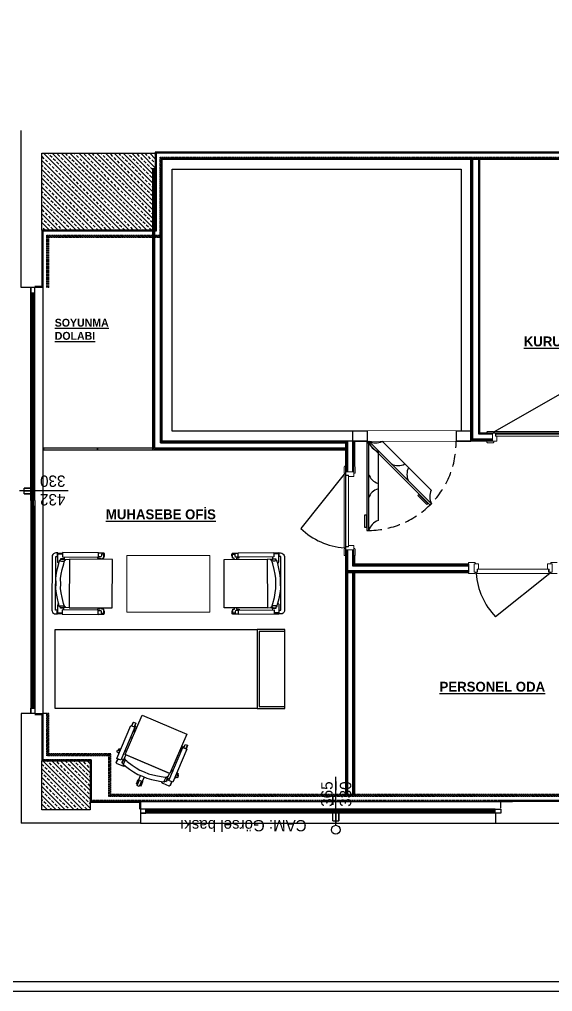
# Model space of a CAD drawing. Header units: millimetres. Extents: x 6517 to 10548, y -1828 to 1073.
# Drawn here: x 7500 to 8040, y -1828 to -842 of the extents above; entities that cross this region are included whole.
import ezdxf

# ---------------------------------------------------------------- set-up
doc = ezdxf.new("R2010")
doc.units = ezdxf.units.MM
doc.set_wipeout_variables(frame=1)
for name, pattern in [('BORDER', [1.75, 0.5, -0.25, 0.5, -0.25, 0, -0.25]), ('CABLE CONTAIN', [0]), ('CABLE GROUND', [0]), ('DASHED', [19.05, 12.7, -6.35])]:
    doc.linetypes.add(name, pattern=pattern)
for name, color, linetype in [('Cember', 7, 'Continuous'), ('Cizgi', 7, 'Continuous'), ('furniture', 231, 'Continuous'), ('Giydirme_Cephe', 7, 'Continuous'), ('iNCE', 8, 'Continuous'), ('Kıtc-002 Çizgi', 7, 'Continuous'), ('Kıtc-014 Elk Tes İşaretler', 1, 'Continuous'), ('Kıtc-025 Antet', 7, 'Continuous'), ('Kıtc-034 Soğuk Oda', 1, 'Continuous'), ('YAZI', 7, 'Continuous')]:
    doc.layers.add(name, color=color, linetype=linetype)
doc.layers.add('gmg-dograma', color=35, linetype='Continuous', lineweight=15)
doc.styles.get("Standard").update_dxf_attribs({"font": 'stylu.ttf', "height": 10})

# ---------------------------------------------------------------- blocks, each defined once
blk = doc.blocks.new('V_CH_AURA_S_CANTILEV')
at = {"linetype": 'Continuous'}
for p, q in [((2.22, 59.9), (2.02, 58.78)), ((2.74, 60.9), (2.22, 59.9)), ((3.51, 61.67), (2.74, 60.9)), ((4.65, 62.25), (3.51, 61.67)), ((5.75, 62.43), (4.65, 62.25)), ((60.23, 62.4), (5.75, 62.43)), ((61.28, 62.21), (60.23, 62.4)), ((62.28, 61.69), (61.28, 62.21)), ((63.07, 60.92), (62.28, 61.69)), ((63.63, 59.81), (63.07, 60.92)), ((63.81, 58.64), (63.63, 59.81)), ((1.65, 51.86), (1.65, 15.51)), ((6.05, 51.86), (1.65, 51.86)), ((1.98, 51.86), (2, 56.57)), ((2.02, 58.78), (2, 56.51)), ((2, 56.57), (2.32, 56.83)), ((2.32, 56.83), (2.87, 56.96)), ((2.87, 56.96), (4.86, 56.96)), ((3.03, 55.79), (3, 55.73)), ((3, 55.73), (3, 52.57)), ((3, 52.57), (3.29, 51.91)), ((3.29, 56.41), (3.03, 55.79)), ((4, 56.7), (3.29, 56.41)), ((10.65, 56.7), (4, 56.7)), ((4.86, 56.96), (5.4, 56.84)), ((5.4, 56.84), (5.7, 56.66)), ((5.7, 58.7), (5.82, 58.72)), ((5.7, 58.55), (5.7, 58.7)), ((5.7, 56.75), (5.7, 58.55)), ((5.82, 58.72), (59.95, 58.72)), ((6.05, 50.3), (6, 50.3)), ((6, 50.3), (7.9, 50.3)), ((6.05, 15.51), (6.05, 51.86)), ((7.9, 50.3), (7.9, 53.8)), ((7.9, 53.8), (8.12, 53.8)), ((8.11, 52.35), (8.11, 52.86)), ((8.11, 52.86), (8.28, 52.86)), ((8.36, 50.83), (8.11, 52.35)), ((8.28, 52.86), (8.12, 53.8)), ((8.12, 53.8), (8.91, 53.8)), ((8.4, 50.63), (8.36, 50.83)), ((8.4, 44.93), (8.4, 50.63)), ((8.4, 50.59), (8.47, 50.33)), ((8.47, 50.33), (8.57, 50.19)), ((8.57, 50.19), (8.71, 50.19)), ((8.71, 50.19), (8.76, 49.86)), ((8.76, 49.86), (8.8, 49.6)), ((8.8, 49.6), (8.85, 49.29)), ((8.85, 49.29), (8.88, 49.14)), ((8.91, 53.8), (8.93, 54)), ((8.93, 54), (9.25, 54)), ((9.25, 54), (9.62, 54.78)), ((9.33, 49.13), (9.36, 49.28)), ((9.36, 49.28), (9.48, 49.49)), ((9.48, 49.49), (9.59, 49.68)), ((9.59, 49.68), (9.64, 49.8)), ((9.62, 54.78), (9.7, 54.87)), ((9.64, 49.8), (9.74, 49.83)), ((9.7, 54.87), (9.83, 54.9)), ((9.74, 49.83), (9.87, 49.81)), ((9.83, 54.9), (11.81, 55.36)), ((9.87, 49.81), (10.01, 49.71)), ((10.01, 49.71), (10.06, 49.7)), ((10.06, 49.7), (11.75, 50.24)), ((11.81, 56.42), (10.65, 56.7)), ((11.75, 50.24), (12.6, 50.51)), ((12.83, 55.63), (11.81, 56.42)), ((11.81, 55.36), (12.83, 55.63)), ((12.6, 50.51), (18.66, 52.14)), ((12.83, 55.63), (17.6, 56.85)), ((17.6, 56.85), (22.6, 57.84)), ((18.66, 52.14), (23.38, 53.07)), ((22.6, 57.84), (27.6, 58.5)), ((23.38, 53.07), (27.83, 53.65)), ((27.6, 58.5), (33.3, 58.33)), ((27.83, 53.65), (32.34, 53.51)), ((32.34, 53.51), (37.97, 53.65)), ((33.3, 58.33), (38.2, 58.5)), ((37.97, 53.65), (42.42, 53.07)), ((38.2, 58.5), (43.2, 57.84)), ((42.42, 53.07), (47.14, 52.14)), ((43.2, 57.84), (48.2, 56.85)), ((47.14, 52.14), (52.96, 50.58)), ((48.2, 56.85), (52.97, 55.63)), ((52.96, 50.58), (55.73, 49.7)), ((52.97, 55.63), (53.99, 56.42)), ((52.97, 55.63), (55.97, 54.9)), ((53.99, 56.42), (55.15, 56.7)), ((55.15, 56.7), (61.8, 56.7)), ((55.73, 49.7), (55.93, 49.81)), ((55.93, 49.81), (56.06, 49.83)), ((55.97, 54.9), (56.1, 54.87)), ((56.06, 49.83), (56.16, 49.8)), ((56.1, 54.87), (56.18, 54.78)), ((56.16, 49.8), (56.21, 49.68)), ((56.18, 54.78), (56.55, 54)), ((56.21, 49.68), (56.31, 49.49)), ((56.31, 49.49), (56.44, 49.28)), ((56.44, 49.28), (56.47, 49.13)), ((56.55, 54), (56.87, 54)), ((56.87, 54), (56.89, 53.8)), ((56.89, 53.8), (57.68, 53.8)), ((56.92, 49.14), (57, 49.6)), ((57, 49.6), (57.04, 49.86)), ((57.04, 49.86), (57.09, 50.19)), ((57.09, 50.19), (57.23, 50.19)), ((57.23, 50.19), (57.32, 50.33)), ((57.32, 50.33), (57.4, 50.59)), ((57.69, 52.35), (57.4, 50.59)), ((57.4, 50.59), (57.4, 44.93)), ((57.68, 53.8), (57.52, 52.86)), ((57.52, 52.86), (57.69, 52.86)), ((57.9, 53.8), (57.68, 53.8)), ((57.69, 52.86), (57.69, 52.35)), ((57.9, 50.3), (57.9, 53.8)), ((59.75, 50.3), (57.9, 50.3)), ((64.15, 51.86), (59.75, 51.86)), ((59.75, 51.86), (59.75, 15.51)), ((59.95, 58.72), (60.07, 58.7)), ((60.07, 58.7), (60.1, 58.64)), ((60.1, 58.64), (60.13, 56.67)), ((60.28, 56.73), (60.48, 56.88)), ((60.48, 56.88), (61, 56.97)), ((61, 56.97), (62.87, 56.97)), ((61.8, 56.7), (62.51, 56.41)), ((62.51, 56.41), (62.77, 55.79)), ((62.8, 52.57), (62.51, 51.91)), ((62.77, 55.79), (62.8, 55.68)), ((62.8, 55.68), (62.8, 52.57)), ((62.87, 56.97), (63.43, 56.87)), ((63.43, 56.87), (63.8, 56.54)), ((63.8, 56.54), (63.76, 51.86)), ((63.8, 56.54), (63.81, 58.64)), ((64.15, 15.51), (64.15, 51.86)), ((57.51, 44.93), (8.3, 44.93)), ((8.3, 44.93), (8.3, 1.3)), ((57.4, 44.93), (8.4, 44.93)), ((8.88, 49.14), (8.95, 48.89)), ((8.95, 48.89), (8.98, 48.81)), ((8.98, 48.81), (9.04, 48.71)), ((9.04, 48.71), (9.13, 48.75)), ((9.13, 48.75), (9.26, 48.96)), ((9.26, 48.96), (9.33, 49.13)), ((56.47, 49.13), (56.54, 48.96)), ((56.54, 48.96), (56.6, 48.85)), ((56.6, 48.85), (56.67, 48.75)), ((56.67, 48.75), (56.76, 48.71)), ((56.76, 48.71), (56.82, 48.81)), ((56.82, 48.81), (56.85, 48.89)), ((56.85, 48.89), (56.92, 49.14)), ((57.51, 1.3), (57.51, 44.93)), ((1.65, 15.51), (6.05, 15.51)), ((2, 15.51), (2, 9.89)), ((2, 9.89), (2.37, 9.39)), ((3.35, 12.28), (3.05, 12.22)), ((3.05, 12.22), (3.05, 10.84)), ((3.05, 10.84), (3.35, 10.14)), ((4.05, 12.33), (3.35, 12.28)), ((3.35, 10.14), (4.05, 9.84)), ((4.75, 12.33), (4.05, 12.33)), ((5.34, 12.53), (4.75, 12.33)), ((5.7, 13.04), (5.34, 12.53)), ((5.7, 15.5), (5.7, 13.04)), ((6.95, 9.84), (6.95, 11.65)), ((6.95, 11.65), (8.3, 11.65)), ((57.51, 11.65), (58.85, 11.65)), ((58.85, 11.65), (58.85, 9.84)), ((59.75, 15.51), (64.15, 15.51)), ((60.1, 13.04), (60.1, 15.5)), ((60.47, 12.53), (60.1, 13.04)), ((61.05, 12.33), (60.47, 12.53)), ((61.75, 12.33), (61.05, 12.33)), ((62.46, 12.28), (61.75, 12.33)), ((61.75, 9.84), (62.46, 10.14)), ((62.75, 12.22), (62.46, 12.28)), ((62.46, 10.14), (62.75, 10.84)), ((62.75, 10.84), (62.75, 12.22)), ((63.44, 9.39), (63.8, 9.89)), ((63.8, 9.89), (63.8, 15.51)), ((2.37, 9.39), (2.95, 9.2)), ((2.95, 9.2), (4.75, 9.2)), ((4.05, 9.84), (6.95, 9.84)), ((4.75, 9.2), (5.34, 9.39)), ((5.34, 9.39), (5.67, 9.84)), ((8.3, 1.3), (57.51, 1.3)), ((58.85, 9.84), (61.75, 9.84)), ((60.14, 9.84), (60.47, 9.39)), ((60.47, 9.39), (61.05, 9.2)), ((61.05, 9.2), (62.85, 9.2)), ((62.85, 9.2), (63.44, 9.39))]:
    blk.add_line(p, q, dxfattribs=at)
for points in [[(3.03, 55.79), (2.7, 55.79), (2.7, 51.86)], [(9.83, 54.9), (9.99, 54.82), (10.09, 54.64), (10.13, 52.3), (10.11, 50.43), (10.09, 49.8), (10.06, 49.7), (10.01, 49.71)], [(56.1, 54.87), (55.95, 54.89), (55.81, 54.82), (55.71, 54.64), (55.69, 54.23), (55.67, 52.86), (55.67, 52.07), (55.68, 51.13), (55.71, 49.8), (55.73, 49.7)], [(59.75, 51.86), (59.75, 15.51), (64.15, 15.51), (64.15, 51.86), (59.75, 51.86)], [(62.77, 55.79), (63.1, 55.79), (63.1, 51.91)], [(63.1, 51.91), (63.1, 51.86)], [(6.05, 44.66), (6, 44.67)], [(8.3, 13.76), (6.95, 13.76), (6.95, 16.24), (6.05, 16.24)], [(59.75, 16.24), (58.85, 16.24), (58.85, 13.76), (57.51, 13.76)]]:
    blk.add_lwpolyline(points, dxfattribs=at)
blk = doc.blocks.new('DESKCH_AURA_S')
at = {"linetype": 'Continuous'}
for p, q in [((33.27, 67.82), (33.27, 61.97)), ((33.27, 61.97), (35.27, 61.97)), ((35.27, 61.97), (35.27, 67.81)), ((3.42, 50.57), (3.42, 14.22)), ((7.82, 50.57), (3.42, 50.57)), ((4.79, 54.51), (4.76, 54.44)), ((4.76, 54.44), (4.76, 51.28)), ((4.76, 51.28), (5.05, 50.63)), ((5.05, 55.13), (4.79, 54.51)), ((5.76, 55.42), (5.05, 55.13)), ((12.41, 55.42), (5.76, 55.42)), ((7.82, 14.22), (7.82, 50.57)), ((9.87, 51.07), (9.87, 51.57)), ((9.87, 51.57), (10.04, 51.57)), ((10.12, 49.55), (9.87, 51.07)), ((10.04, 51.57), (9.88, 52.52)), ((9.88, 52.52), (10.67, 52.52)), ((10.16, 49.34), (10.12, 49.55)), ((10.16, 43.64), (10.16, 49.34)), ((10.17, 49.3), (10.24, 49.04)), ((10.67, 52.52), (10.69, 52.72)), ((10.69, 52.72), (11.01, 52.72)), ((11.01, 52.72), (11.38, 53.5)), ((11.38, 53.5), (11.46, 53.59)), ((11.46, 53.59), (11.6, 53.62)), ((11.6, 53.62), (13.57, 54.07)), ((13.57, 55.14), (12.41, 55.42)), ((14.6, 54.35), (13.57, 55.14)), ((13.57, 54.07), (14.6, 54.35)), ((14.36, 49.23), (20.42, 50.85)), ((14.6, 54.35), (19.36, 55.57)), ((19.36, 55.57), (24.36, 56.55)), ((20.42, 50.85), (25.14, 51.78)), ((24.36, 56.55), (29.36, 57.21)), ((25.14, 51.78), (29.6, 52.37)), ((29.36, 57.21), (34.26, 57.05)), ((29.6, 52.37), (34.1, 52.22)), ((34.1, 52.22), (38.93, 52.37)), ((34.26, 57.05), (39.17, 57.21)), ((38.93, 52.37), (43.38, 51.78)), ((39.17, 57.21), (44.17, 56.55)), ((43.38, 51.78), (48.1, 50.85)), ((44.17, 56.55), (49.17, 55.57)), ((48.1, 50.85), (53.92, 49.29)), ((49.17, 55.57), (53.93, 54.35)), ((53.92, 49.29), (56.7, 48.41)), ((53.93, 54.35), (56.93, 53.62)), ((56.93, 53.62), (57.06, 53.59)), ((57.06, 53.59), (57.15, 53.5)), ((57.15, 53.5), (57.51, 52.72)), ((57.51, 52.72), (57.83, 52.72)), ((57.83, 52.72), (57.85, 52.52)), ((57.85, 52.52), (58.64, 52.52)), ((58.29, 49.04), (58.36, 49.3)), ((58.66, 51.07), (58.36, 49.3)), ((58.36, 49.3), (58.37, 43.64)), ((58.64, 52.52), (58.49, 51.57)), ((58.49, 51.57), (58.66, 51.57)), ((58.66, 51.57), (58.66, 51.07)), ((65.12, 50.57), (60.72, 50.57)), ((60.72, 50.57), (60.72, 14.22)), ((65.12, 14.22), (65.12, 50.57)), ((9.66, 43.64), (9.66, 0.27)), ((58.87, 43.64), (9.66, 43.64)), ((58.37, 43.64), (10.16, 43.64)), ((10.24, 49.04), (10.33, 48.9)), ((10.33, 48.9), (10.47, 48.9)), ((10.47, 48.9), (10.52, 48.58)), ((10.52, 48.58), (10.56, 48.31)), ((10.56, 48.31), (10.62, 48.01)), ((10.62, 48.01), (10.64, 47.86)), ((10.64, 47.86), (10.71, 47.61)), ((10.71, 47.61), (10.74, 47.52)), ((10.74, 47.52), (10.8, 47.43)), ((10.8, 47.43), (10.9, 47.46)), ((10.9, 47.46), (11.02, 47.68)), ((11.02, 47.68), (11.1, 47.85)), ((11.1, 47.85), (11.13, 48)), ((11.13, 48), (11.25, 48.2)), ((11.25, 48.2), (11.35, 48.39)), ((11.35, 48.39), (11.41, 48.52)), ((11.41, 48.52), (11.5, 48.55)), ((11.5, 48.55), (11.63, 48.52)), ((11.63, 48.52), (11.77, 48.42)), ((11.77, 48.42), (11.83, 48.41)), ((11.83, 48.41), (13.51, 48.95)), ((13.51, 48.95), (14.36, 49.23)), ((56.7, 48.41), (56.89, 48.52)), ((56.89, 48.52), (57.02, 48.55)), ((57.02, 48.55), (57.12, 48.52)), ((57.12, 48.52), (57.17, 48.39)), ((57.17, 48.39), (57.28, 48.2)), ((57.28, 48.2), (57.4, 48)), ((57.4, 48), (57.43, 47.85)), ((57.43, 47.85), (57.5, 47.68)), ((57.5, 47.68), (57.57, 47.57)), ((57.57, 47.57), (57.63, 47.46)), ((57.63, 47.46), (57.72, 47.43)), ((57.72, 47.43), (57.78, 47.52)), ((57.78, 47.52), (57.82, 47.61)), ((57.82, 47.61), (57.88, 47.86)), ((57.88, 47.86), (57.96, 48.31)), ((57.96, 48.31), (58, 48.58)), ((58, 48.58), (58.05, 48.9)), ((58.05, 48.9), (58.2, 48.9)), ((58.2, 48.9), (58.29, 49.04)), ((58.87, 0.27), (58.87, 43.64)), ((3.42, 14.22), (7.82, 14.22)), ((60.72, 14.22), (65.12, 14.22)), ((9.66, 0.27), (58.87, 0.27))]:
    blk.add_line(p, q, dxfattribs=at)
for points in [[(32.59, 66.57), (31.67, 66.57), (31.67, 61.57), (32.42, 61.57)], [(35.94, 66.57), (36.87, 66.57), (36.87, 61.57), (36.86, 61.57), (36.12, 61.57), (36.87, 61.57)], [(4.79, 54.51), (4.46, 54.51), (4.46, 50.57)], [(7.82, 49.02), (7.76, 49.02), (9.66, 49.02), (9.66, 52.52), (9.88, 52.52)], [(11.6, 53.62), (11.75, 53.54), (11.85, 53.36), (11.89, 51.02), (11.87, 49.14), (11.85, 48.51), (11.83, 48.41), (11.77, 48.42)], [(53.93, 54.35), (54.95, 55.14), (56.12, 55.42), (62.77, 55.42), (63.47, 55.13), (63.73, 54.51), (63.77, 54.4), (63.77, 51.28), (63.47, 50.63)], [(57.06, 53.59), (56.91, 53.61), (56.77, 53.54), (56.67, 53.36), (56.66, 52.95), (56.64, 51.58), (56.63, 50.79), (56.64, 49.84), (56.67, 48.51), (56.7, 48.41)], [(60.72, 49.02), (58.87, 49.02), (58.87, 52.52), (58.64, 52.52)], [(60.72, 50.57), (60.72, 14.22), (65.12, 14.22), (65.12, 50.57), (60.72, 50.57)], [(63.73, 54.51), (64.07, 54.51), (64.07, 50.63)], [(64.07, 50.63), (64.07, 50.57)], [(1.65, 41.66), (1.36, 40.78), (3.42, 40.11)], [(2.68, 44.84), (2.97, 45.73), (3.42, 45.58)], [(9.66, 39.99), (7.76, 39.99)], [(7.82, 43.37), (7.77, 43.39)], [(58.87, 39.99), (60.77, 39.99)], [(65.56, 45.72), (65.12, 45.57)], [(67.24, 44.58), (65.12, 43.89)], [(65.12, 41.79), (67.85, 42.68)], [(67.17, 40.77), (65.12, 40.11)], [(65.84, 44.84), (65.56, 45.72)], [(66.88, 41.65), (67.17, 40.77)], [(7.76, 25.75), (9.66, 25.75)], [(58.87, 25.75), (60.77, 25.75)], [(4.27, 14.22), (4.27, 10.57), (4.57, 10.28), (6.97, 10.28), (6.97, 14.22)], [(4.57, 14.22), (4.57, 10.28)], [(6.97, 14), (7.16, 14), (7.16, 12.5), (6.97, 12.5)], [(6.97, 13.7), (7.16, 13.7)], [(7.82, 19.12), (8.26, 19.12), (8.26, 12.72), (7.16, 12.72)], [(8.26, 18.17), (9.66, 18.17)], [(8.26, 16.87), (9.66, 16.87)], [(58.87, 18.17), (60.27, 18.17)], [(58.87, 18.17), (60.27, 18.17)], [(58.87, 16.87), (60.27, 16.87)], [(58.87, 16.87), (60.27, 16.87)], [(60.77, 19.12), (60.27, 19.12), (60.27, 12.72), (61.37, 12.72)], [(60.72, 19.12), (60.27, 19.12), (60.27, 12.72), (61.37, 12.72)], [(61.57, 14), (61.37, 14), (61.37, 12.5), (61.57, 12.5), (61.57, 10.28), (63.97, 10.28), (64.27, 10.57), (64.27, 14.22)], [(61.57, 13.7), (61.37, 13.7)], [(61.57, 14.22), (61.57, 12.5)], [(63.97, 14.22), (63.97, 10.28)]]:
    blk.add_lwpolyline(points, dxfattribs=at)
for points in [[(33.27, 67.49, 0.245346), (32.52, 66.06), (32.31, 57.11)], [(36.22, 57.11), (36.02, 66.06, 0.245346), (35.27, 67.49)], [(3.42, 43.9), (1.29, 44.59, 0.043542), (0.67, 42.69), (3.42, 41.8)], [(0.98, 42.59, 0.245346), (2.11, 41.43), (3.42, 40.97)], [(3.42, 44.69), (3.19, 44.76, 0.245346), (1.59, 44.49)], [(66.93, 44.48, 0.245346), (65.34, 44.75), (65.12, 44.69)], [(65.12, 40.97), (66.42, 41.42, 0.245346), (67.55, 42.58)], [(67.85, 42.68, 0.043542), (67.24, 44.58)]]:
    blk.add_lwpolyline(points, format="xyb", dxfattribs=at)
blk.add_arc((34.21, 56.36), 11.51, 84.74965, 94.72238, dxfattribs=at)
blk = doc.blocks.new('A$C67DD5C12')
at = {"layer": 'Kıtc-034 Soğuk Oda', "color": 30}
blk.add_line((25.91, 98.64), (25.91, 28.55), dxfattribs=at)
for points in [[(76.22, 46.1), (75.21, 45.08), (66.21, 54.07), (67.23, 55.09)], [(14.02, 21.63), (12.59, 21.63), (12.59, 34.34), (14.02, 34.34)]]:
    blk.add_lwpolyline(points, close=True, dxfattribs=at)
for centre, radius, start, end in [((46.24, 98.32), 14, 241.32551, 298.63668), ((69.09, 75.47), 14, 151.3636, 208.67477), ((29.75, 79.76), 14, 196.32551, 253.63668), ((29.75, 47.44), 14, 106.3636, 163.67477), ((92.82, 52.83), 14.65, 153.35125, 209.36208), ((30.52, 14.65), 14.65, 108.35125, 164.36208)]:
    blk.add_arc(centre, radius, start, end, dxfattribs=at)
at = {"color": 30}
blk.add_wipeout([(15, 109.29), (105, 109.29), (105, 119.29), (15, 119.29)], dxfattribs=at).dxf.layer = 'Kıtc-034 Soğuk Oda'
at = {"layer": 'Kıtc-002 Çizgi', "color": 30, "linetype": 'DASHED'}
blk.add_arc((15.54, 108.06), 89.47, 270.93431, 0.78385, dxfattribs=at)
at = {"layer": 'Kıtc-034 Soğuk Oda', "color": 30}
blk.add_line((30.17, 108.96), (79.73, 59.4), dxfattribs=at)
for points in [[(15, 119.29), (0, 119.29), (0, 109.29), (15, 109.29)], [(120, 119.29), (105, 119.29), (105, 109.29), (120, 109.29)], [(14.41, 18.6), (16.41, 18.6), (16.41, 108.6), (14.41, 108.6)], [(78.64, 44.23), (80.05, 45.65), (16.41, 109.29), (15, 107.87)]]:
    blk.add_lwpolyline(points, close=True, dxfattribs=at)
for centre, start, end in [((23.6, 122.05), 240.6382, 296.64903), ((30.52, 112.55), 195.6382, 251.64903)]:
    blk.add_arc(centre, 14.65, start, end, dxfattribs=at)

msp = doc.modelspace()

# ---------------------------------------------------------------- hatches: boundary and pattern name
h = msp.add_hatch()
h.set_pattern_fill('ANSI33', color=256, angle=90)
h.set_pattern_definition([(135, (14081.689, 7892.55), (-4.490128, -4.490128), []), (135, (14081.689, 7897.04), (-4.490128, -4.490128), [3.175, -1.5875])])
h.paths.add_polyline_path([(7522.46, -1055.88), (7637.46, -1055.88), (7637.46, -977.88), (7522.46, -977.88)])
h = msp.add_hatch()
h.set_pattern_fill('ANSI33', color=256, angle=90)
h.set_pattern_definition([(135, (14081.186, 7276.55), (-4.490128, -4.490128), []), (135, (14081.186, 7281.04), (-4.490128, -4.490128), [3.175, -1.5875])])
h.paths.add_polyline_path([(7522.56, -1643.39), (7571.46, -1643.39), (7571.46, -1593.88), (7522.56, -1593.88)])

# ---------------------------------------------------------------- linework, layer by layer
for p, q in [((7501.46, -1113.93), (7501.46, -954.69)), ((7511.46, -1113.93), (7501.46, -1113.93)), ((7511.46, -1329.88), (7511.46, -1113.97)), ((7515.46, -1329.88), (7515.46, -1113.97)), ((7511.46, -1329.88), (7511.46, -1545.75)), ((7515.46, -1329.88), (7515.46, -1545.75)), ((7511.46, -1545.84), (7501.46, -1545.84)), ((7501.46, -1545.84), (7501.46, -1656.88)), ((7622.46, -1634.88), (7999.35, -1634.88)), ((7987.47, -1641.88), (7987.47, -1633.88)), ((7981.98, -1642.88), (7622.55, -1642.88)), ((7622.46, -1646.88), (7622.46, -1656.88)), ((7981.98, -1646.88), (7622.55, -1646.88)), ((7982.06, -1646.88), (7982.06, -1656.88)), ((7622.46, -1656.88), (7501.46, -1656.88)), ((7982.06, -1656.88), (8811.46, -1656.88))]:
    msp.add_line(p, q)
at = {"color": 251, "linetype": 'CABLE CONTAIN'}
for p, q in [((7957.33, -1269.57), (7957.33, -983.88)), ((7958.33, -1268.57), (7958.33, -983.88)), ((7959.33, -1267.57), (7959.33, -983.88)), ((7965.33, -1262.57), (7965.33, -983.88)), ((7966.33, -1261.57), (7966.33, -983.88)), ((7634.9, -1278.57), (7634.9, -992.88)), ((7635.9, -1277.57), (7635.9, -992.88)), ((7636.9, -1276.57), (7636.9, -992.88)), ((7642.9, -1271.57), (7642.9, -992.88)), ((7643.9, -1270.57), (7643.9, -992.88)), ((7643.9, -1270.57), (7830.35, -1270.57)), ((7644.46, -1269.57), (7830.35, -1269.57)), ((7830.35, -1269.57), (7830.35, -1403.01)), ((7831.35, -1269.57), (7831.35, -1300.97)), ((7832.35, -1269.57), (7832.35, -1300.97)), ((7837.35, -1269.57), (7837.35, -1300.97)), ((7838.35, -1269.57), (7838.35, -1300.97)), ((7839.35, -1269.57), (7839.35, -1295.22)), ((7979.2, -1269.57), (7957.33, -1269.57)), ((7979.2, -1268.57), (7958.33, -1268.57)), ((7979.2, -1267.57), (7959.33, -1267.57)), ((7979.2, -1262.57), (7965.33, -1262.57)), ((8216.69, -1261.57), (7966.33, -1261.57)), ((8076.1, -1262.57), (7982.3, -1262.57)), ((7634.9, -1278.57), (7830.35, -1278.57)), ((7635.9, -1277.57), (7830.35, -1277.57)), ((7636.9, -1276.57), (7830.35, -1276.57)), ((7642.9, -1271.57), (7830.35, -1271.57)), ((7831.35, -1379.97), (7831.35, -1402.01)), ((7832.35, -1379.97), (7832.35, -1401.01)), ((7837.35, -1379.97), (7837.35, -1396.01)), ((7838.35, -1379.97), (7838.35, -1395.01)), ((7839.35, -1385.71), (7839.35, -1394.01)), ((7837.35, -1396.01), (7954.79, -1396.01)), ((7838.35, -1395.01), (7954.79, -1395.01)), ((7839.35, -1394.01), (7954.79, -1394.01)), ((7954.79, -1394.01), (7954.79, -1403.01)), ((7830.35, -1403.01), (7839.35, -1403.01)), ((7830.35, -1403.01), (7830.35, -1627.88)), ((7831.35, -1402.01), (7954.79, -1402.01)), ((7831.35, -1403.01), (7831.35, -1627.88)), ((7832.35, -1401.01), (7954.79, -1401.01)), ((7832.35, -1403.01), (7832.35, -1627.88)), ((7837.35, -1403.01), (7837.35, -1627.88)), ((7838.35, -1403.01), (7838.35, -1627.88)), ((7839.35, -1403.01), (7954.79, -1403.01)), ((7839.35, -1403.01), (7839.35, -1627.88))]:
    msp.add_line(p, q, dxfattribs=at)
at = {"color": 4}
for p, q in [((7512.85, -1335.37), (7512.85, -1119.45)), ((7513.46, -1335.37), (7513.46, -1119.45)), ((7514.02, -1335.39), (7514.02, -1119.47)), ((7512.85, -1335.37), (7512.85, -1540.27)), ((7513.46, -1335.37), (7513.46, -1540.27)), ((7514.02, -1335.35), (7514.02, -1540.25)), ((7981.86, -1644.88), (7628.03, -1644.88)), ((7981.86, -1645.5), (7628.03, -1645.5)), ((7981.88, -1644.33), (7628.05, -1644.33))]:
    msp.add_line(p, q, dxfattribs=at)
at = {"color": 0, "linetype": 'ByBlock'}
for p, q in [((7523.46, -1113.88), (7523.46, -1545.88)), ((7622.46, -1656.88), (7982.06, -1656.88))]:
    msp.add_line(p, q, dxfattribs=at)
at = {"color": 53, "linetype": 'BORDER'}
for p, q in [((7529.46, -1113.88), (7528.46, -1113.88)), ((7529.46, -1545.88), (7523.46, -1545.88))]:
    msp.add_line(p, q, dxfattribs=at)
for points in [[(8790.46, -1056.88), (8790.46, -998.88), (8747.46, -998.88), (8747.46, -976.88), (8191.46, -976.88), (8191.46, -998.88), (8126.46, -998.88), (8126.46, -976.88), (7637.46, -976.88), (7637.46, -1055.88), (7522.46, -1055.88), (7522.46, -1112.88), (7515.46, -1112.88)], [(8789.46, -1056.88), (8789.46, -999.88), (8746.46, -999.88), (8746.46, -977.88), (8192.46, -977.88), (8192.46, -999.88), (8125.46, -999.88), (8125.46, -977.88), (7638.46, -977.88), (7638.46, -1056.88), (7523.46, -1056.88), (7523.46, -1113.88), (7515.46, -1113.88)], [(8798.46, -1535.88), (8798.46, -1592.88), (8755.46, -1592.88), (8755.46, -1633.88), (8194.46, -1633.88), (8194.46, -1592.88), (8137.46, -1592.88), (8137.46, -1633.88), (7987.47, -1633.88)], [(8799.46, -1535.88), (8799.46, -1593.88), (8756.46, -1593.88), (8756.46, -1634.88), (8193.46, -1634.88), (8193.46, -1593.88), (8138.46, -1593.88), (8138.46, -1634.88), (7987.47, -1634.88)], [(7515.46, -1545.88), (7523.46, -1545.88), (7523.46, -1592.88), (7572.46, -1592.88), (7572.46, -1634.88), (7622.46, -1634.88), (7622.46, -1642.88)], [(7515.46, -1546.88), (7522.46, -1546.88), (7522.46, -1593.88), (7571.46, -1593.88), (7571.46, -1635.88), (7621.46, -1635.88), (7621.46, -1642.88)]]:
    msp.add_lwpolyline(points)
for points in [[(7522.46, -1055.88), (7522.46, -977.88), (7637.46, -977.88), (7637.46, -1055.88)], [(7511.46, -1113.88), (7511.46, -1119.37), (7515.46, -1119.37), (7515.46, -1113.88)], [(7579.04, -1276.87), (7524.21, -1276.87), (7524.21, -1278.57), (7579.04, -1278.57)], [(7634.9, -1276.87), (7579.04, -1276.87), (7579.04, -1278.57), (7634.9, -1278.57)], [(7511.46, -1545.84), (7511.46, -1540.35), (7515.46, -1540.35), (7515.46, -1545.84)], [(7522.56, -1643.39), (7522.56, -1593.88), (7571.46, -1593.88), (7571.46, -1643.39)], [(7622.46, -1646.88), (7627.95, -1646.88), (7627.95, -1642.88), (7622.46, -1642.88)], [(7987.46, -1646.88), (7981.98, -1646.88), (7981.98, -1642.88), (7987.46, -1642.88)]]:
    msp.add_lwpolyline(points, close=True)
at = {"color": 144, "linetype": 'BORDER'}
for points in [[(7527.46, -1113.88), (7527.46, -1060.88), (7642.46, -1060.88), (7642.46, -981.88), (8121.46, -981.88), (8121.46, -1003.88), (8196.46, -1003.88), (8196.46, -1003.88), (8742.46, -1003.88), (8742.46, -1003.88), (8785.46, -1003.88), (8785.46, -1056.88)], [(7622.46, -1634.88), (7572.46, -1634.88), (7572.46, -1592.88), (7523.46, -1592.88), (7523.46, -1545.88)], [(7622.46, -1629.87), (7590.46, -1629.87), (7590.46, -1588.88), (7527.46, -1588.88), (7527.46, -1545.88)], [(8798.46, -1592.88), (8755.46, -1592.88), (8755.46, -1633.88), (8194.46, -1633.88), (8194.46, -1592.88), (8137.46, -1592.88), (8137.46, -1633.88), (7572.46, -1633.88)], [(8798.46, -1588.88), (8751.46, -1588.88), (8751.46, -1629.88), (8198.46, -1629.88), (8198.46, -1588.88), (8133.46, -1588.88), (8133.46, -1629.88), (7622.46, -1629.88)]]:
    msp.add_lwpolyline(points, dxfattribs=at)
at = {"color": 53, "linetype": 'BORDER'}
for points in [[(7528.46, -1113.88), (7528.46, -1061.88), (7643.46, -1061.88), (7643.46, -982.88), (7827.26, -982.88)], [(7529.46, -1113.88), (7529.46, -1062.88), (7644.46, -1062.88), (7644.46, -983.88), (7827.26, -983.88)], [(7591.46, -1629.88), (7591.46, -1629.88), (7591.46, -1587.88), (7528.46, -1587.88), (7528.46, -1545.88)], [(7592.46, -1628.88), (7592.46, -1628.88), (7592.46, -1586.88), (7529.46, -1586.88), (7529.46, -1545.88)], [(8558.46, -1627.88), (8200.46, -1627.88), (8200.46, -1586.88), (8131.46, -1586.88), (8131.46, -1627.88), (7592.46, -1627.88)], [(8558.46, -1628.88), (8199.46, -1628.88), (8199.46, -1587.88), (8132.46, -1587.88), (8132.46, -1628.88), (7592.46, -1628.88)]]:
    msp.add_lwpolyline(points, dxfattribs=at)
at = {"color": 53, "linetype": 'CABLE GROUND'}
for points in [[(7643.46, -982.88), (8120.46, -982.88), (8120.46, -1004.88), (8197.46, -1004.88), (8197.46, -1004.88), (8558.46, -1004.88)], [(7826.1, -983.88), (8119.46, -983.88), (8119.46, -1005.88), (8198.46, -1005.88), (8198.46, -1005.88), (8558.46, -1005.88)]]:
    msp.add_lwpolyline(points, dxfattribs=at)
at = {"color": 0, "linetype": 'ByBlock'}
for points in [[(7740.66, -1540.79), (7536.02, -1540.79), (7536.02, -1460.79), (7740.66, -1460.79)], [(7740.66, -1540.79), (7768.74, -1540.79), (7768.74, -1460.64), (7740.66, -1460.64)], [(7742.66, -1538.79), (7768.74, -1538.79), (7768.74, -1462.64), (7742.66, -1462.64)]]:
    msp.add_lwpolyline(points, close=True, dxfattribs=at)
at = {"layer": 'Cember', "linetype": 'Continuous', "lineweight": -3}
msp.add_circle((7820.32, -1663.64), 4.43, dxfattribs=at)
at = {"layer": 'Cizgi', "linetype": 'Continuous', "lineweight": -3}
for points in [[(7549.01, -1320.19), (7499.81, -1320.19)], [(7820.32, -1659.21), (7820.32, -1610.01)]]:
    msp.add_lwpolyline(points, dxfattribs=at)
at = {"layer": 'Giydirme_Cephe', "linetype": 'Continuous', "lineweight": -3}
for points in [[(7505.43, -1320.19), (7501.47, -1320.19)], [(7505.43, -1320.19), (7501.47, -1320.19)], [(7505.43, -1320.19), (7501.47, -1320.19)], [(7505.43, -1320.19), (7501.47, -1320.19)], [(7505.43, -1320.19), (7501.47, -1320.19)], [(7505.43, -1320.19), (7501.47, -1320.19)], [(7505.43, -1320.19), (7501.47, -1320.19)], [(7505.43, -1320.19), (7501.47, -1320.19)], [(7505.43, -1320.19), (7501.47, -1320.19)], [(7505.43, -1320.19), (7501.47, -1320.19)], [(7505.43, -1320.19), (7501.47, -1320.19)], [(7505.43, -1320.19), (7501.47, -1320.19)], [(7504.44, -1323.16), (7504.44, -1317.22)], [(7504.44, -1317.22), (7513.35, -1317.22)], [(7504.44, -1323.16), (7504.44, -1317.22)], [(7504.44, -1317.22), (7513.35, -1317.22)], [(7512.36, -1317.22), (7504.44, -1317.22)], [(7504.44, -1317.22), (7512.36, -1317.22)], [(7504.44, -1323.16), (7504.44, -1317.22)], [(7504.44, -1317.22), (7513.35, -1317.22)], [(7504.44, -1323.16), (7504.44, -1317.22)], [(7504.44, -1317.22), (7513.35, -1317.22)], [(7512.36, -1317.22), (7504.44, -1317.22)], [(7504.44, -1317.22), (7512.36, -1317.22)], [(7504.44, -1323.16), (7504.44, -1317.22)], [(7504.44, -1317.22), (7513.35, -1317.22)], [(7504.44, -1323.16), (7504.44, -1317.22)], [(7504.44, -1317.22), (7513.35, -1317.22)], [(7513.35, -1320.19), (7504.44, -1320.19)], [(7504.44, -1320.19), (7513.35, -1320.19)], [(7513.35, -1320.19), (7504.44, -1320.19)], [(7504.44, -1320.19), (7513.35, -1320.19)], [(7513.35, -1320.19), (7504.44, -1320.19)], [(7504.44, -1320.19), (7513.35, -1320.19)], [(7513.35, -1320.19), (7504.44, -1320.19)], [(7504.44, -1320.19), (7513.35, -1320.19)], [(7513.35, -1317.22), (7513.35, -1323.16)], [(7513.35, -1317.22), (7513.35, -1323.16)], [(7513.35, -1317.22), (7513.35, -1323.16)], [(7513.35, -1317.22), (7513.35, -1323.16)], [(7513.35, -1317.22), (7513.35, -1323.16)], [(7513.35, -1317.22), (7513.35, -1323.16)], [(7533.15, -1320.19), (7513.35, -1320.19)], [(7513.35, -1323.16), (7504.44, -1323.16)], [(7513.35, -1323.16), (7504.44, -1323.16)], [(7513.35, -1323.16), (7504.44, -1323.16)], [(7513.35, -1323.16), (7504.44, -1323.16)], [(7512.36, -1323.16), (7504.44, -1323.16)], [(7504.44, -1323.16), (7512.36, -1323.16)], [(7513.35, -1323.16), (7504.44, -1323.16)], [(7513.35, -1323.16), (7504.44, -1323.16)], [(7512.36, -1323.16), (7504.44, -1323.16)], [(7504.44, -1323.16), (7512.36, -1323.16)], [(7820.32, -1615.63), (7820.32, -1611.67)], [(7820.32, -1615.63), (7820.32, -1611.67)], [(7820.32, -1615.63), (7820.32, -1611.67)], [(7820.32, -1615.63), (7820.32, -1611.67)], [(7820.32, -1615.63), (7820.32, -1611.67)], [(7820.32, -1615.63), (7820.32, -1611.67)], [(7820.32, -1615.63), (7820.32, -1611.67)], [(7820.32, -1615.63), (7820.32, -1611.67)], [(7820.32, -1615.63), (7820.32, -1611.67)], [(7820.32, -1615.63), (7820.32, -1611.67)], [(7820.32, -1615.63), (7820.32, -1611.67)], [(7820.32, -1615.63), (7820.32, -1611.67)], [(7820.32, -1623.55), (7820.32, -1614.64)], [(7820.32, -1614.64), (7820.32, -1623.55)], [(7820.32, -1623.55), (7820.32, -1614.64)], [(7820.32, -1614.64), (7820.32, -1623.55)], [(7820.32, -1623.55), (7820.32, -1614.64)], [(7820.32, -1614.64), (7820.32, -1623.55)], [(7820.32, -1623.55), (7820.32, -1614.64)], [(7820.32, -1614.64), (7820.32, -1623.55)], [(7817.35, -1629.46), (7817.35, -1638.37)], [(7817.35, -1629.46), (7817.35, -1638.37)], [(7817.35, -1629.46), (7817.35, -1638.37)], [(7817.35, -1629.46), (7817.35, -1638.37)], [(7817.35, -1629.46), (7817.35, -1638.37)], [(7817.35, -1630.45), (7817.35, -1638.37)], [(7817.35, -1638.37), (7817.35, -1630.45)], [(7823.29, -1645.67), (7817.35, -1645.67)], [(7817.35, -1654.58), (7817.35, -1645.67)], [(7820.32, -1645.67), (7820.32, -1654.58)], [(7820.32, -1654.58), (7820.32, -1645.67)], [(7820.32, -1645.67), (7820.32, -1654.58)], [(7820.32, -1654.58), (7820.32, -1645.67)], [(7820.32, -1645.67), (7820.32, -1654.58)], [(7820.32, -1654.58), (7820.32, -1645.67)], [(7820.32, -1645.67), (7820.32, -1654.58)], [(7820.32, -1654.58), (7820.32, -1645.67)], [(7823.29, -1654.58), (7823.29, -1645.67)], [(7823.29, -1654.58), (7823.29, -1645.67)], [(7823.29, -1654.58), (7823.29, -1645.67)], [(7823.29, -1654.58), (7823.29, -1645.67)], [(7823.29, -1654.58), (7823.29, -1645.67)], [(7823.29, -1654.58), (7823.29, -1645.67)], [(7817.35, -1654.58), (7823.29, -1654.58)], [(7817.35, -1654.58), (7823.29, -1654.58)], [(7817.35, -1654.58), (7823.29, -1654.58)], [(7817.35, -1654.58), (7823.29, -1654.58)], [(7817.35, -1654.58), (7823.29, -1654.58)], [(7817.35, -1654.58), (7823.29, -1654.58)], [(7820.32, -1653.59), (7820.32, -1657.55)], [(7820.32, -1653.59), (7820.32, -1657.55)], [(7820.32, -1653.59), (7820.32, -1657.55)], [(7820.32, -1653.59), (7820.32, -1657.55)], [(7820.32, -1653.59), (7820.32, -1657.55)], [(7820.32, -1653.59), (7820.32, -1657.55)], [(7820.32, -1653.59), (7820.32, -1657.55)], [(7820.32, -1653.59), (7820.32, -1657.55)], [(7820.32, -1653.59), (7820.32, -1657.55)], [(7820.32, -1653.59), (7820.32, -1657.55)], [(7820.32, -1653.59), (7820.32, -1657.55)], [(7820.32, -1653.59), (7820.32, -1657.55)], [(7823.29, -1646.66), (7823.29, -1654.58)], [(7823.29, -1654.58), (7823.29, -1646.66)], [(7823.29, -1646.66), (7823.29, -1654.58)], [(7823.29, -1654.58), (7823.29, -1646.66)]]:
    msp.add_lwpolyline(points, dxfattribs=at)
at = {"layer": 'gmg-dograma'}
for p, q in [((7973.46, -1260.57), (7973.96, -1260.07)), ((7973.46, -1260.57), (7973.46, -1261.57)), ((7979.96, -1260.07), (7973.96, -1260.07)), ((7979.96, -1260.07), (7980.46, -1260.57)), ((7980.46, -1261.57), (7980.46, -1260.57)), ((7981.34, -1260.07), (8077.05, -1260.07)), ((7981.34, -1260.07), (7981.34, -1261.57)), ((7973.46, -1270.88), (7973.46, -1269.88)), ((7973.46, -1270.88), (7973.96, -1271.38)), ((7979.96, -1271.38), (7974.12, -1271.38)), ((7979.2, -1269.88), (7979.2, -1261.57)), ((7982.7, -1261.57), (7979.2, -1261.57)), ((7979.2, -1269.88), (7983.7, -1269.88)), ((7979.96, -1271.38), (7980.46, -1270.88)), ((7980.46, -1269.88), (7980.46, -1270.88)), ((7982.3, -1261.57), (7982.3, -1264.57)), ((7982.3, -1264.57), (8076.1, -1264.57)), ((7982.7, -1261.57), (7982.7, -1264.57)), ((7983.7, -1264.57), (7983.7, -1269.88)), ((7829.35, -1295.22), (7828.85, -1295.72)), ((7828.85, -1301.72), (7828.85, -1295.72)), ((7829.35, -1295.22), (7830.35, -1295.22)), ((7838.66, -1300.97), (7830.35, -1300.97)), ((7830.35, -1304.47), (7830.35, -1300.97)), ((7839.66, -1295.22), (7838.66, -1295.22)), ((7838.66, -1300.97), (7838.66, -1305.47)), ((7839.66, -1295.22), (7840.16, -1295.72)), ((7840.16, -1301.72), (7840.16, -1295.89)), ((7828.85, -1301.72), (7829.35, -1302.22)), ((7828.85, -1303.11), (7828.85, -1377.82)), ((7828.85, -1303.11), (7830.35, -1303.11)), ((7830.35, -1302.22), (7829.35, -1302.22)), ((7830.35, -1304.07), (7833.35, -1304.07)), ((7830.35, -1304.47), (7833.35, -1304.47)), ((7833.35, -1304.07), (7833.35, -1376.87)), ((7833.35, -1305.47), (7838.66, -1305.47)), ((7838.66, -1302.22), (7839.66, -1302.22)), ((7840.16, -1301.72), (7839.66, -1302.22)), ((7828.85, -1377.82), (7830.35, -1377.82)), ((7828.85, -1379.21), (7829.35, -1378.71)), ((7828.85, -1379.21), (7828.85, -1385.21)), ((7830.35, -1378.71), (7829.35, -1378.71)), ((7830.35, -1376.47), (7830.35, -1379.97)), ((7830.35, -1376.47), (7833.35, -1376.47)), ((7830.35, -1376.87), (7833.35, -1376.87)), ((7833.35, -1375.47), (7838.66, -1375.47)), ((7838.66, -1379.97), (7838.66, -1375.47)), ((7838.66, -1378.71), (7839.66, -1378.71)), ((7840.16, -1379.21), (7839.66, -1378.71)), ((7840.16, -1379.21), (7840.16, -1385.21)), ((7828.85, -1385.21), (7829.35, -1385.71)), ((7829.35, -1385.71), (7830.35, -1385.71)), ((7838.66, -1379.97), (7830.35, -1379.97)), ((7839.66, -1385.71), (7838.75, -1385.71)), ((7840.16, -1385.21), (7839.66, -1385.71)), ((7955.29, -1392.6), (7954.79, -1393.1)), ((7954.79, -1393.1), (7954.79, -1394.01)), ((7961.29, -1392.6), (7955.29, -1392.6)), ((7960.53, -1394.1), (7965.03, -1394.1)), ((7960.53, -1394.1), (7960.53, -1402.41)), ((7961.29, -1392.6), (7961.79, -1393.1)), ((7961.79, -1394.1), (7961.79, -1393.1)), ((8036.43, -1399.41), (7963.63, -1399.41)), ((7963.63, -1402.41), (7963.63, -1399.41)), ((7964.03, -1402.41), (7964.03, -1399.41)), ((7965.03, -1399.41), (7965.03, -1394.1)), ((8039.53, -1394.1), (8035.03, -1394.1)), ((8035.03, -1399.41), (8035.03, -1394.1)), ((8036.03, -1402.41), (8036.03, -1399.41)), ((8036.43, -1402.41), (8036.43, -1399.41)), ((8038.77, -1392.6), (8038.27, -1393.1)), ((8038.27, -1394.1), (8038.27, -1393.1)), ((8038.77, -1392.6), (8044.61, -1392.6)), ((8039.53, -1394.1), (8039.53, -1402.41)), ((7954.79, -1403.41), (7954.79, -1402.41)), ((7955.29, -1403.91), (7954.79, -1403.41)), ((7961.29, -1403.91), (7955.29, -1403.91)), ((7964.03, -1402.41), (7960.53, -1402.41)), ((7961.29, -1403.91), (7961.79, -1403.41)), ((7961.79, -1402.41), (7961.79, -1403.41)), ((7962.68, -1403.91), (7962.68, -1402.41)), ((8037.39, -1403.91), (7962.68, -1403.91)), ((8036.03, -1402.41), (8039.53, -1402.41)), ((8037.39, -1403.91), (8037.39, -1402.41)), ((8038.27, -1402.41), (8038.27, -1403.41)), ((8038.77, -1403.91), (8038.27, -1403.41)), ((8038.77, -1403.91), (8044.77, -1403.91))]:
    msp.add_line(p, q, dxfattribs=at)
at = {"layer": 'iNCE'}
for p, q in [((7981.34, -1260.07), (8057.42, -1216.18)), ((7828.85, -1303.11), (7784.96, -1358.19)), ((8037.39, -1403.91), (7982.31, -1447.8))]:
    msp.add_line(p, q, dxfattribs=at)
for centre, start, end in [((7833.43, -1308.71), 225.58834, 266.21014), ((8031.79, -1399.33), 183.78986, 224.41166)]:
    msp.add_arc(centre, 69.26, start, end, dxfattribs=at)
at = {"layer": 'Kıtc-014 Elk Tes İşaretler', "color": 4, "lineweight": 20, "ltscale": 0.29}
msp.add_lwpolyline([(7608.57, -1385.76), (7692.59, -1385.76), (7692.59, -1442.96), (7608.57, -1442.96)], close=True, dxfattribs=at)
at = {"layer": 'Kıtc-025 Antet'}
for points in [[(10547.86, 1072.77), (10547.86, -1827.74), (6516.92, -1827.74), (6516.92, 1072.77)], [(10537.86, 1062.77), (10537.86, -1817.74), (6526.92, -1817.74), (6526.92, 1062.77)]]:
    msp.add_lwpolyline(points, close=True, dxfattribs=at)
at = {"layer": 'Kıtc-034 Soğuk Oda', "color": 30}
msp.add_lwpolyline([(7957.33, -1269.57), (7644.46, -1269.57), (7644.46, -983.88), (7957.33, -983.88), (7957.33, -1269.57)], dxfattribs=at)
msp.add_lwpolyline([(7947.33, -1259.57), (7654.46, -1259.57), (7654.46, -993.88), (7947.33, -993.88)], close=True, dxfattribs=at)

# ---------------------------------------------------------------- block references
at = {"layer": 'furniture', "rotation": 89.74476438330193}
msp.add_blockref('V_CH_AURA_S_CANTILEV', (7595.03, -1447.13, -14273.46), dxfattribs=at)
at = {"layer": 'furniture', "xscale": -1}
for name, p, rotation in [('V_CH_AURA_S_CANTILEV', (7706.13, -1447.13, -14273.46), 270.2552356166981), ('DESKCH_AURA_S', (7615.21, -1543.52, 7436.4), 156.9250893680556)]:
    msp.add_blockref(name, p, dxfattribs=dict(at, rotation=rotation))

# ---------------------------------------------------------------- texts
msp.add_text('CAM: Görsel baskı', height=11.4353, rotation=180).set_placement((7790.8, -1653.85))
at = {"layer": 'Kıtc-002 Çizgi', "lineweight": -2, "attachment_point": 1}
for s, insert, char_height in [('{\\fStylus BT|b1|i0|c162|p34;\\L\\C1;SOYUNMA \\PDOLABI}', (7535.56, -1145.61), 8), ('{\\fStylus BT|b1|i0|c162|p34;\\L\\C1;\\PKURU DEPO}', (8010.82, -1146.9), 10), ('{\\fStylus BT|b1|i0|c162|p34;\\L\\C1;MUHASEBE OFİS}', (7587.41, -1338.84), 10), ('{\\fStylus BT|b1|i0|c162|p34;\\L\\C1;PERSONEL ODA}', (7925.49, -1513.67), 10)]:
    msp.add_mtext_dynamic_manual_height_columns(s, width=175.8976, gutter_width=50, heights=[0], dxfattribs=dict(at, insert=insert, char_height=char_height))
at = {"layer": 'YAZI', "linetype": 'Continuous', "lineweight": -3}
for s, rotation, p in [('330', 180, (7546.46, -1304.5)), ('432', 180, (7546.46, -1323.32)), ('365', 90, (7817.19, -1640.45)), ('330', 90, (7836.01, -1640.45))]:
    msp.add_text(s, height=11.561, rotation=rotation, dxfattribs=at).set_placement(p)

# ---------------------------------------------------------------- next in the draw order: block references
at = {"layer": 'Kıtc-002 Çizgi'}
msp.add_blockref('A$C67DD5C12', (7837.33, -1378.85), dxfattribs=at)

doc.saveas('drawing.dxf')
